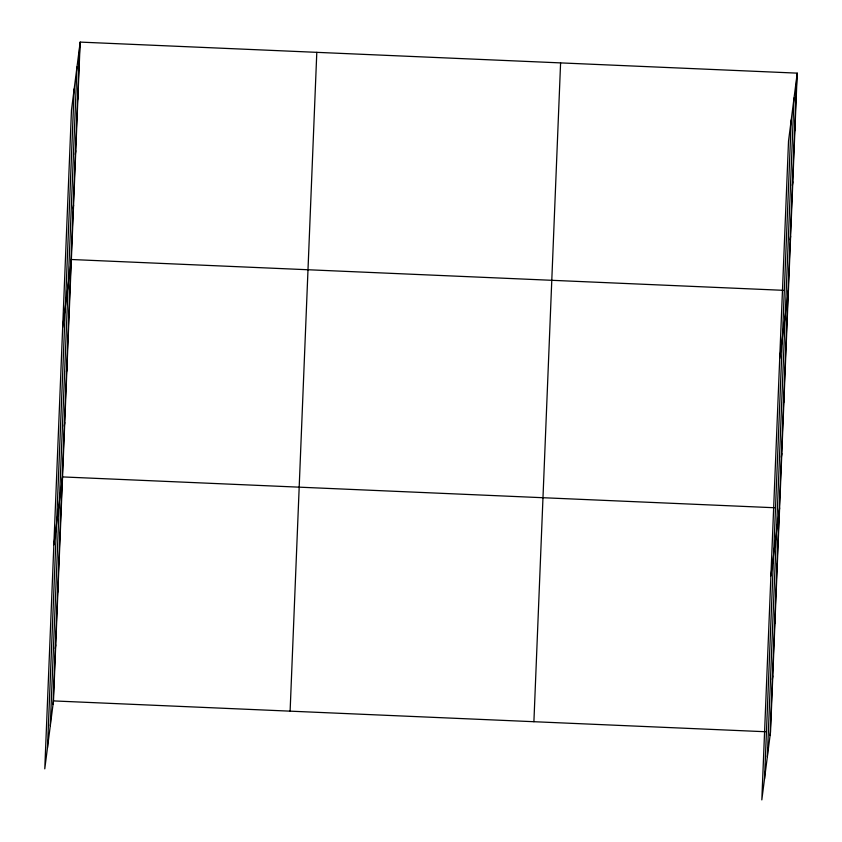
<?xml version="1.0" encoding="UTF-8"?>
<svg xmlns="http://www.w3.org/2000/svg" width="842" height="842" viewBox="0 0 842 842"><rect width="100%" height="100%" fill="white"/><g stroke="black" fill="none" stroke-linecap="round" stroke-linejoin="round"><path stroke-width="1.26" d="M47.499 747.622L74.191 88.81M50.299 725.741L76.99 66.918M53.025 704.501L79.716 45.678M80.179 42.1L71.475 110.049L44.773 768.862L53.478 700.912L80.179 42.1L797.227 73.138L770.525 731.951L761.821 799.9L788.522 141.088L797.227 73.138M290.111 711.153L316.803 52.341M533.902 721.71L560.593 62.897M764.547 778.661L791.238 119.848M767.346 756.779L794.038 97.956M770.072 735.54L796.764 76.717M77.517 100.04L77.969 96.451M75.317 154.391L75.769 150.802M73.107 208.742L73.57 205.153M62.666 327.454L71.37 259.504L783.271 290.322M68.707 317.445L69.16 313.866M66.507 371.796L66.96 368.217M64.297 426.147L64.76 422.568M53.856 544.869L62.561 476.919L774.461 507.737M59.835 536.501L60.287 532.923M57.561 592.505L58.024 588.916M55.288 648.498L55.751 644.919M794.564 131.078L795.016 127.489M792.354 185.429L792.817 181.84M790.154 239.781L790.617 236.192M779.713 358.492L788.417 290.543M785.754 348.483L786.207 344.904M783.555 402.834L784.007 399.255M781.344 457.185L781.808 453.606M770.904 575.907L779.608 507.958M776.871 567.54L777.334 563.961M774.608 623.543L775.072 619.954M772.335 679.536L772.798 675.958M53.478 700.912L765.389 731.73"/></g></svg>
